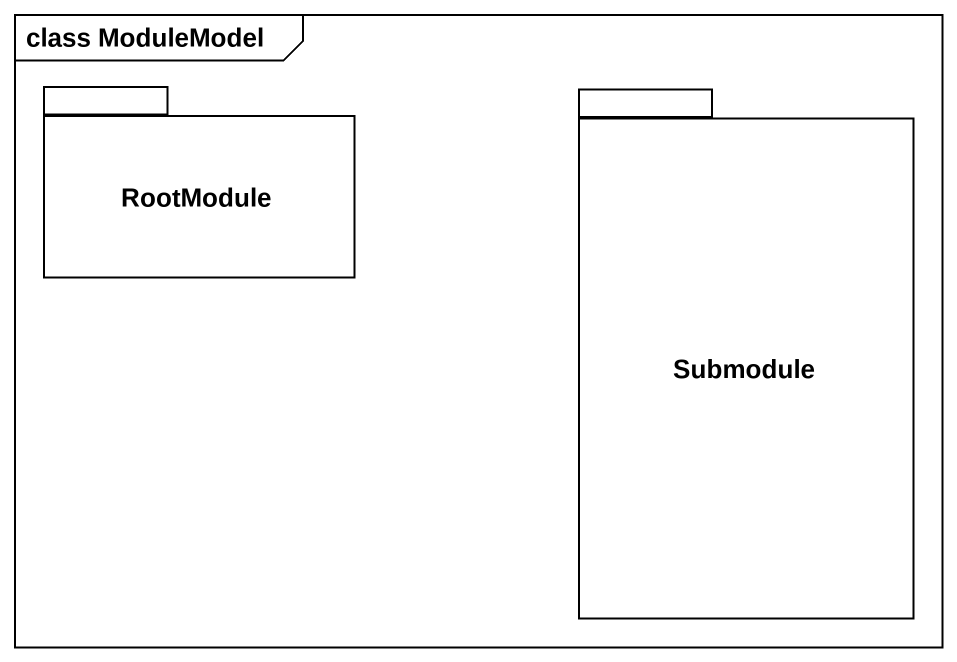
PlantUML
@startuml
mainframe class ModuleModel
package RootModule {
}
package Submodule {
}
@enduml
